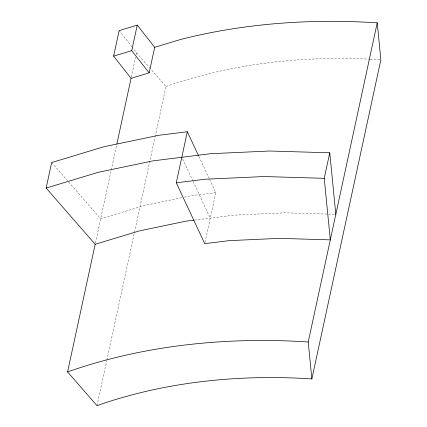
<?xml version="1.0" encoding="UTF-8"?>
<svg xmlns="http://www.w3.org/2000/svg" width="427" height="427" viewBox="0 0 427 427"><rect width="100%" height="100%" fill="white"/><g stroke="black" fill="none" stroke-linecap="round" stroke-linejoin="round"><path stroke-width="0.32" stroke-dasharray="2.13 1.6" d="M95.451 243L116.576 145.281M131.329 77.047L135.61 57.261M136.16 54.709L136.576 52.793L132.114 47.119M96.993 405.65L106.713 360.708M106.851 360.057L134.313 233.057M134.452 232.405L155.012 137.313M155.15 136.661L165.996 86.516L150.854 69.158M205.029 242.397L215.795 192.614L209.31 178.753M181.747 197.674L144.817 205.398L100.697 218.747L67.861 181.112M184.336 197.13L191.467 195.641L215.795 192.614M194.493 220.108L234.604 215.117L284.75 212.833L335.819 214.338M136.576 52.793L150.421 68.662M51.662 162.543L67.423 180.61M119.144 30.611L131.708 46.602M198.875 156.453L209.027 178.15M182.644 159.084L192.796 180.781M193.073 181.384L210.276 218.144M165.996 86.516A444.283 301.297 12.2 0 1 369.579 59.139M370.241 59.172A444.283 301.297 12.2 0 1 380.195 59.743"/><path stroke-width="0.64" d="M116.859 143.984L131.057 78.322L149.167 72.846L154.686 47.312L180.696 39.444A497.599 337.453 12.2 0 1 377.222 22.855L380.857 59.785L311.859 378.92A444.283 301.297 12.2 0 0 96.993 405.65L67.573 371.928L95.173 244.276L46.143 188.077L51.662 162.543L103.665 146.813L158.641 135.316L187.314 131.746L198.598 155.855M131.057 78.322L113.625 56.14L119.144 30.611L137.254 25.129L154.686 47.312M149.167 72.846L131.735 50.664L137.254 25.129M46.143 188.077L98.146 172.343L153.122 160.846L210.474 153.709L269.57 151.014L329.761 152.791L324.242 178.321L330.301 239.867L279.226 238.362L229.085 240.647L204.757 243.673L176.276 182.809L187.314 131.746M311.859 378.92L308.225 341.995L377.222 22.855M113.625 56.14L131.735 50.664M95.173 244.276L139.298 230.927L185.942 221.17L193.837 220.188M176.276 182.809L204.955 179.244L264.046 176.548L324.242 178.321M329.761 152.791L335.819 214.338M67.573 371.928A497.599 337.453 12.2 0 1 308.225 341.995"/></g></svg>
